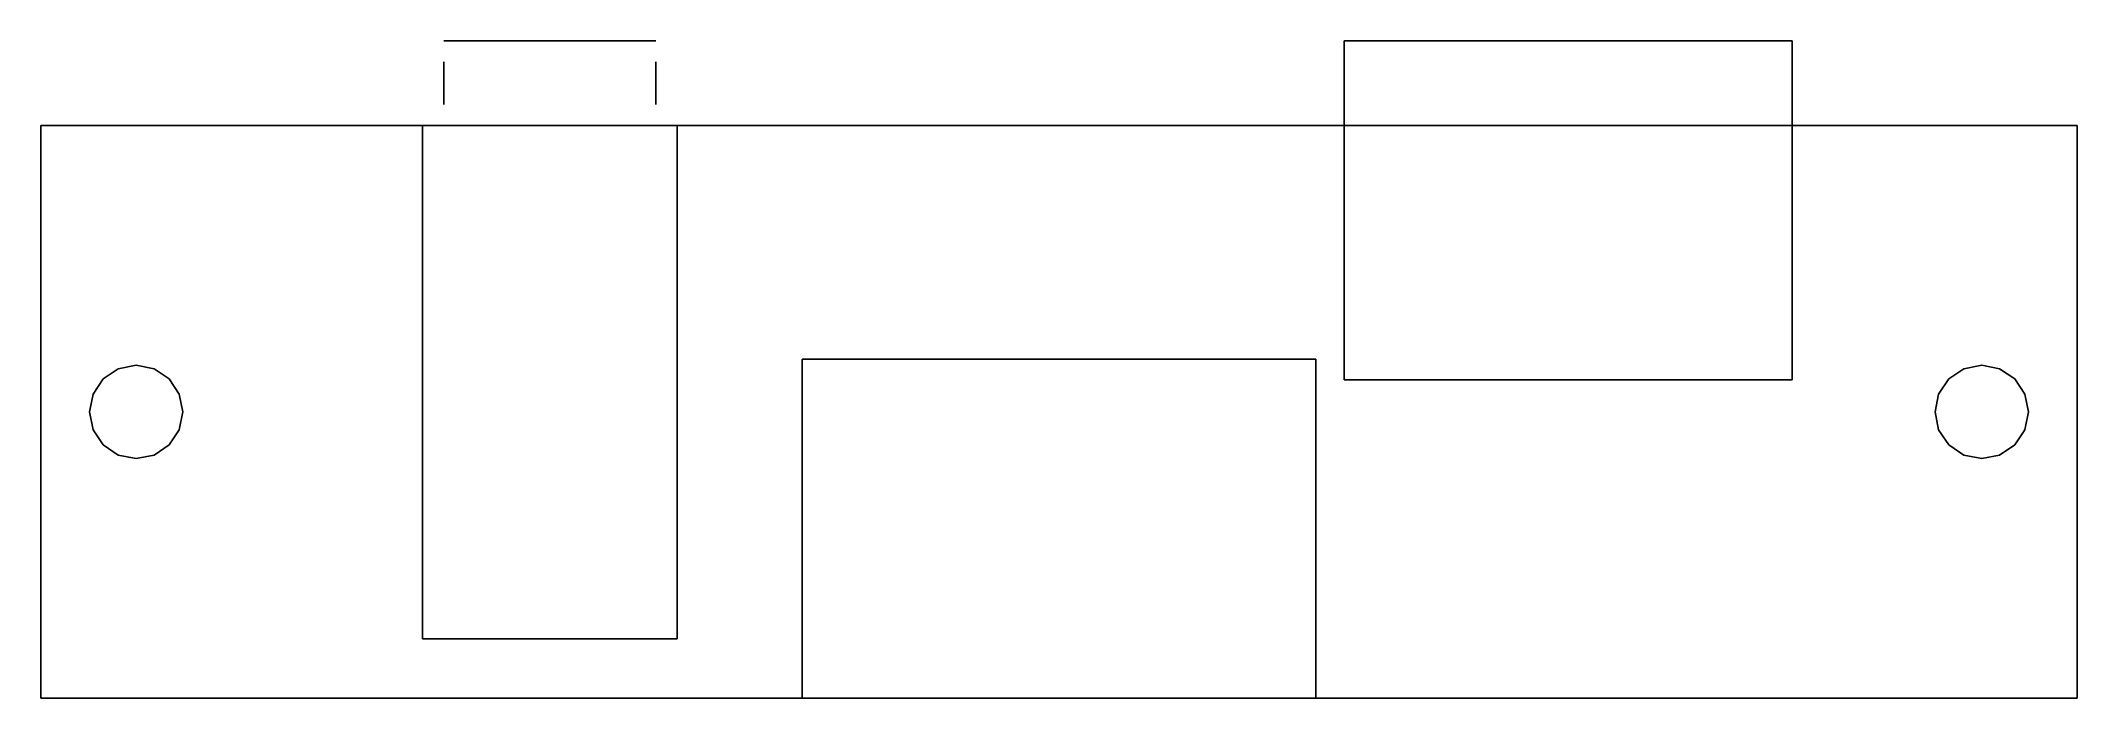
# Model space of a CAD drawing. Extents: x 0.1 to 48, y 0.1 to 15.6.
import ezdxf

# ---------------------------------------------------------------- set-up
doc = ezdxf.new("R2010")
doc.units = 0

msp = doc.modelspace()

# ---------------------------------------------------------------- linework, layer by layer
at = {"layer": 'daughterboard_right'}
for p, q in [((10.049, 15.55), (9.55, 15.55)), ((9.55, 15.55), (10.05, 15.55)), ((10.548, 15.55), (10.049, 15.55)), ((10.05, 15.55), (10.551, 15.55)), ((11.048, 15.55), (10.548, 15.55)), ((10.551, 15.55), (11.052, 15.55)), ((11.549, 15.55), (11.048, 15.55)), ((11.052, 15.55), (11.551, 15.55)), ((12.049, 15.55), (11.549, 15.55)), ((11.551, 15.55), (12.051, 15.55)), ((12.549, 15.55), (12.049, 15.55)), ((12.051, 15.55), (12.551, 15.55)), ((13.048, 15.55), (12.549, 15.55)), ((12.551, 15.55), (13.052, 15.55)), ((13.549, 15.55), (13.048, 15.55)), ((13.052, 15.55), (13.552, 15.55)), ((14.05, 15.55), (13.549, 15.55)), ((13.552, 15.55), (14.051, 15.55)), ((14.55, 15.55), (14.05, 15.55)), ((14.051, 15.55), (14.55, 15.55)), ((30.772, 15.55), (31.251, 15.55)), ((30.772, 15.048), (30.772, 15.55)), ((31.251, 15.55), (31.73, 15.55)), ((31.73, 15.55), (32.21, 15.55)), ((32.21, 15.55), (32.69, 15.55)), ((32.69, 15.55), (33.17, 15.55)), ((33.17, 15.55), (33.649, 15.55)), ((33.649, 15.55), (34.128, 15.55)), ((34.128, 15.55), (34.608, 15.55)), ((34.608, 15.55), (35.089, 15.55)), ((35.089, 15.55), (35.568, 15.55)), ((35.568, 15.55), (36.047, 15.55)), ((36.047, 15.55), (36.528, 15.55)), ((36.528, 15.55), (37.009, 15.55)), ((37.009, 15.55), (37.489, 15.55)), ((37.489, 15.55), (37.969, 15.55)), ((37.969, 15.55), (38.448, 15.55)), ((38.448, 15.55), (38.929, 15.55)), ((38.929, 15.55), (39.409, 15.55)), ((39.409, 15.55), (39.889, 15.55)), ((39.889, 15.55), (40.369, 15.55)), ((40.369, 15.55), (40.848, 15.55)), ((40.848, 15.55), (41.327, 15.55)), ((41.327, 15.55), (41.327, 15.55)), ((41.327, 15.55), (41.327, 15.049)), ((9.55, 15.05), (9.55, 14.55)), ((9.55, 14.55), (9.55, 15.05)), ((14.55, 15.05), (14.55, 14.55)), ((14.55, 14.55), (14.55, 15.05)), ((30.772, 14.549), (30.772, 15.048)), ((41.327, 15.049), (41.327, 14.55)), ((9.55, 14.55), (9.55, 14.049)), ((9.55, 14.049), (9.55, 14.55)), ((14.55, 14.55), (14.55, 14.049)), ((14.55, 14.049), (14.55, 14.55)), ((30.772, 14.049), (30.772, 14.549)), ((41.327, 14.55), (41.327, 14.051)), ((30.772, 13.549), (30.772, 14.049)), ((41.327, 14.051), (41.327, 13.552)), ((0.05, 13.55), (0.55, 13.55)), ((0.05, 13.051), (0.05, 13.55)), ((0.55, 13.55), (1.051, 13.55)), ((1.051, 13.55), (1.551, 13.55)), ((1.551, 13.55), (2.051, 13.55)), ((2.051, 13.55), (2.552, 13.55)), ((2.552, 13.55), (3.052, 13.55)), ((3.052, 13.55), (3.552, 13.55)), ((3.552, 13.55), (4.052, 13.55)), ((4.052, 13.55), (4.552, 13.55)), ((4.552, 13.55), (5.053, 13.55)), ((5.053, 13.55), (5.553, 13.55)), ((5.553, 13.55), (6.053, 13.55)), ((6.053, 13.55), (6.554, 13.55)), ((6.554, 13.55), (7.053, 13.55)), ((7.053, 13.55), (7.553, 13.55)), ((7.553, 13.55), (8.053, 13.55)), ((8.053, 13.55), (8.554, 13.55)), ((8.554, 13.55), (9.053, 13.55)), ((9.05, 13.065), (9.05, 13.55)), ((9.05, 13.55), (9.55, 13.55)), ((9.053, 13.55), (9.553, 13.55)), ((9.55, 13.55), (10.049, 13.55)), ((9.553, 13.55), (10.053, 13.55)), ((10.049, 13.55), (10.55, 13.55)), ((10.053, 13.55), (10.553, 13.55)), ((10.55, 13.55), (11.049, 13.55)), ((10.553, 13.55), (11.053, 13.55)), ((11.049, 13.55), (11.548, 13.55)), ((11.053, 13.55), (11.553, 13.55)), ((11.548, 13.55), (12.05, 13.55)), ((11.553, 13.55), (12.052, 13.55)), ((12.05, 13.55), (12.55, 13.55)), ((12.052, 13.55), (12.553, 13.55)), ((12.55, 13.55), (13.05, 13.55)), ((12.553, 13.55), (13.053, 13.55)), ((13.05, 13.55), (13.55, 13.55)), ((13.053, 13.55), (13.553, 13.55)), ((13.55, 13.55), (14.05, 13.55)), ((13.553, 13.55), (14.052, 13.55)), ((14.05, 13.55), (14.549, 13.55)), ((14.052, 13.55), (14.552, 13.55)), ((14.549, 13.55), (15.05, 13.55)), ((14.552, 13.55), (15.052, 13.55)), ((15.05, 13.55), (15.05, 13.066)), ((15.052, 13.55), (15.552, 13.55)), ((15.552, 13.55), (16.052, 13.55)), ((16.052, 13.55), (16.552, 13.55)), ((16.552, 13.55), (17.052, 13.55)), ((17.052, 13.55), (17.552, 13.55)), ((17.552, 13.55), (18.051, 13.55)), ((18.051, 13.55), (18.551, 13.55)), ((18.551, 13.55), (19.051, 13.55)), ((19.051, 13.55), (19.551, 13.55)), ((19.551, 13.55), (20.051, 13.55)), ((20.051, 13.55), (20.551, 13.55)), ((20.551, 13.55), (21.051, 13.55)), ((21.051, 13.55), (21.55, 13.55)), ((21.55, 13.55), (22.051, 13.55)), ((22.051, 13.55), (22.551, 13.55)), ((22.551, 13.55), (23.051, 13.55)), ((23.051, 13.55), (23.551, 13.55)), ((23.551, 13.55), (24.05, 13.55)), ((24.05, 13.55), (24.551, 13.55)), ((24.551, 13.55), (25.051, 13.55)), ((25.051, 13.55), (25.551, 13.55)), ((25.551, 13.55), (26.051, 13.55)), ((26.051, 13.55), (26.551, 13.55)), ((26.551, 13.55), (27.051, 13.55)), ((27.051, 13.55), (27.55, 13.55)), ((27.55, 13.55), (28.05, 13.55)), ((28.05, 13.55), (28.551, 13.55)), ((28.551, 13.55), (29.051, 13.55)), ((29.051, 13.55), (29.55, 13.55)), ((29.55, 13.55), (30.05, 13.55)), ((30.05, 13.55), (30.549, 13.55)), ((30.549, 13.55), (31.05, 13.55)), ((30.772, 13.049), (30.772, 13.549)), ((31.05, 13.55), (31.55, 13.55)), ((31.55, 13.55), (32.05, 13.55)), ((32.05, 13.55), (32.55, 13.55)), ((32.55, 13.55), (33.051, 13.55)), ((33.051, 13.55), (33.55, 13.55)), ((33.55, 13.55), (34.05, 13.55)), ((34.05, 13.55), (34.549, 13.55)), ((34.549, 13.55), (35.05, 13.55)), ((35.05, 13.55), (35.55, 13.55)), ((35.55, 13.55), (36.051, 13.55)), ((36.051, 13.55), (36.551, 13.55)), ((36.551, 13.55), (37.05, 13.55)), ((37.05, 13.55), (37.551, 13.55)), ((37.551, 13.55), (38.051, 13.55)), ((38.051, 13.55), (38.55, 13.55)), ((38.55, 13.55), (39.051, 13.55)), ((39.051, 13.55), (39.551, 13.55)), ((39.551, 13.55), (40.05, 13.55)), ((40.05, 13.55), (40.55, 13.55)), ((40.55, 13.55), (41.049, 13.55)), ((41.049, 13.55), (41.549, 13.55)), ((41.327, 13.552), (41.327, 13.052)), ((41.549, 13.55), (42.049, 13.55)), ((42.049, 13.55), (42.549, 13.55)), ((42.549, 13.55), (43.05, 13.55)), ((43.05, 13.55), (43.551, 13.55)), ((43.551, 13.55), (44.05, 13.55)), ((44.05, 13.55), (44.55, 13.55)), ((44.55, 13.55), (45.05, 13.55)), ((45.05, 13.55), (45.55, 13.55)), ((45.55, 13.55), (46.049, 13.55)), ((46.049, 13.55), (46.548, 13.55)), ((46.548, 13.55), (47.049, 13.55)), ((47.049, 13.55), (47.549, 13.55)), ((47.549, 13.55), (48.05, 13.55)), ((48.05, 13.55), (48.05, 13.049)), ((0.05, 12.551), (0.05, 13.051)), ((9.05, 12.58), (9.05, 13.065)), ((15.05, 13.066), (15.05, 12.582)), ((30.772, 12.549), (30.772, 13.049)), ((41.327, 13.052), (41.327, 12.552)), ((48.05, 13.049), (48.05, 12.55)), ((0.05, 12.051), (0.05, 12.551)), ((9.05, 12.097), (9.05, 12.58)), ((15.05, 12.582), (15.05, 12.098)), ((30.772, 12.05), (30.772, 12.549)), ((41.327, 12.552), (41.327, 12.052)), ((48.05, 12.55), (48.05, 12.049)), ((0.05, 11.551), (0.05, 12.051)), ((9.05, 11.613), (9.05, 12.097)), ((15.05, 12.098), (15.05, 11.614)), ((30.772, 11.551), (30.772, 12.05)), ((41.327, 12.052), (41.327, 11.552)), ((48.05, 12.049), (48.05, 11.549)), ((0.05, 11.05), (0.05, 11.551)), ((9.05, 11.129), (9.05, 11.613)), ((15.05, 11.614), (15.05, 11.13)), ((30.772, 11.05), (30.772, 11.551)), ((41.327, 11.552), (41.327, 11.052)), ((48.05, 11.549), (48.05, 11.049)), ((0.05, 10.55), (0.05, 11.05)), ((9.05, 10.645), (9.05, 11.129)), ((15.05, 11.13), (15.05, 10.646)), ((30.772, 10.551), (30.772, 11.05)), ((41.327, 11.052), (41.327, 10.553)), ((48.05, 11.049), (48.05, 10.549)), ((9.05, 10.161), (9.05, 10.645)), ((15.05, 10.646), (15.05, 10.163)), ((0.05, 10.051), (0.05, 10.55)), ((9.05, 9.677), (9.05, 10.161)), ((15.05, 10.163), (15.05, 9.68)), ((30.772, 10.051), (30.772, 10.551)), ((41.327, 10.553), (41.327, 10.053)), ((48.05, 10.549), (48.05, 10.049)), ((0.05, 9.55), (0.05, 10.051)), ((9.05, 9.192), (9.05, 9.677)), ((15.05, 9.68), (15.05, 9.196)), ((30.772, 9.551), (30.772, 10.051)), ((41.327, 10.053), (41.327, 9.554)), ((48.05, 10.049), (48.05, 9.549)), ((0.05, 9.05), (0.05, 9.55)), ((9.05, 8.708), (9.05, 9.192)), ((15.05, 9.196), (15.05, 8.711)), ((30.772, 9.051), (30.772, 9.551)), ((41.327, 9.554), (41.327, 9.053)), ((48.05, 9.549), (48.05, 9.049)), ((0.05, 8.551), (0.05, 9.05)), ((9.05, 8.225), (9.05, 8.708)), ((15.05, 8.711), (15.05, 8.227)), ((30.772, 8.552), (30.772, 9.051)), ((41.327, 9.053), (41.327, 8.554)), ((48.05, 9.049), (48.05, 8.548)), ((0.05, 8.052), (0.05, 8.551)), ((9.05, 7.741), (9.05, 8.225)), ((15.05, 8.227), (15.05, 7.743)), ((30.772, 8.053), (30.772, 8.552)), ((41.327, 8.554), (41.327, 8.054)), ((48.05, 8.548), (48.05, 8.049)), ((0.05, 7.551), (0.05, 8.052)), ((1.522, 7.577), (1.879, 7.816)), ((1.879, 7.816), (2.3, 7.9)), ((2.3, 7.9), (2.721, 7.816)), ((2.721, 7.816), (3.078, 7.577)), ((9.05, 7.257), (9.05, 7.741)), ((15.05, 7.743), (15.05, 7.258)), ((18, 8.046), (18.483, 8.046)), ((18, 7.545), (18, 8.046)), ((18.483, 8.046), (18.967, 8.046)), ((18.967, 8.046), (19.452, 8.046)), ((19.452, 8.046), (19.936, 8.046)), ((19.936, 8.046), (20.42, 8.046)), ((20.42, 8.046), (20.904, 8.046)), ((20.904, 8.046), (21.387, 8.046)), ((21.387, 8.046), (21.87, 8.046)), ((21.87, 8.046), (22.353, 8.046)), ((22.353, 8.046), (22.838, 8.046)), ((22.838, 8.046), (23.322, 8.046)), ((23.322, 8.046), (23.807, 8.046)), ((23.807, 8.046), (24.291, 8.046)), ((24.291, 8.046), (24.775, 8.046)), ((24.775, 8.046), (25.258, 8.046)), ((25.258, 8.046), (25.742, 8.046)), ((25.742, 8.046), (26.227, 8.046)), ((26.227, 8.046), (26.711, 8.046)), ((26.711, 8.046), (27.195, 8.046)), ((27.195, 8.046), (27.679, 8.046)), ((27.679, 8.046), (28.163, 8.046)), ((28.163, 8.046), (28.647, 8.046)), ((28.647, 8.046), (29.13, 8.046)), ((29.13, 8.046), (29.615, 8.046)), ((29.615, 8.046), (30.1, 8.046)), ((30.1, 8.046), (30.1, 8.046)), ((30.1, 8.046), (30.1, 7.546)), ((30.772, 7.553), (30.772, 8.053)), ((41.327, 8.054), (41.327, 7.553)), ((45.022, 7.578), (45.379, 7.816)), ((45.379, 7.816), (45.8, 7.9)), ((45.8, 7.9), (46.22, 7.816)), ((46.22, 7.816), (46.578, 7.577)), ((48.05, 8.049), (48.05, 7.548)), ((0.05, 7.051), (0.05, 7.551)), ((1.2, 6.8), (1.283, 7.221)), ((1.283, 7.221), (1.522, 7.577)), ((3.078, 7.577), (3.316, 7.221)), ((3.316, 7.221), (3.4, 6.8)), ((9.05, 6.772), (9.05, 7.257)), ((15.05, 7.258), (15.05, 6.774)), ((18, 7.046), (18, 7.545)), ((30.1, 7.546), (30.1, 7.047)), ((31.251, 7.553), (30.772, 7.553)), ((30.772, 7.553), (30.772, 7.553)), ((31.73, 7.553), (31.251, 7.553)), ((32.21, 7.553), (31.73, 7.553)), ((32.69, 7.553), (32.21, 7.553)), ((33.17, 7.553), (32.69, 7.553)), ((33.65, 7.553), (33.17, 7.553)), ((34.13, 7.553), (33.65, 7.553)), ((34.609, 7.553), (34.13, 7.553)), ((35.09, 7.553), (34.609, 7.553)), ((35.571, 7.553), (35.09, 7.553)), ((36.051, 7.553), (35.571, 7.553)), ((36.531, 7.553), (36.051, 7.553)), ((37.01, 7.553), (36.531, 7.553)), ((37.49, 7.553), (37.01, 7.553)), ((37.971, 7.553), (37.49, 7.553)), ((38.45, 7.553), (37.971, 7.553)), ((38.929, 7.553), (38.45, 7.553)), ((39.409, 7.553), (38.929, 7.553)), ((39.889, 7.553), (39.409, 7.553)), ((40.369, 7.553), (39.889, 7.553)), ((40.848, 7.553), (40.369, 7.553)), ((41.327, 7.553), (40.848, 7.553)), ((41.327, 7.553), (41.327, 7.553)), ((44.7, 6.8), (44.783, 7.22)), ((44.783, 7.22), (45.022, 7.578)), ((46.578, 7.577), (46.817, 7.22)), ((46.817, 7.22), (46.9, 6.8)), ((48.05, 7.548), (48.05, 7.048)), ((0.05, 6.551), (0.05, 7.051)), ((1.283, 6.379), (1.2, 6.8)), ((3.4, 6.8), (3.316, 6.379)), ((9.05, 6.288), (9.05, 6.772)), ((15.05, 6.774), (15.05, 6.291)), ((18, 6.546), (18, 7.046)), ((30.1, 7.047), (30.1, 6.548)), ((44.783, 6.379), (44.7, 6.8)), ((46.9, 6.8), (46.816, 6.379)), ((48.05, 7.048), (48.05, 6.548)), ((0.05, 6.051), (0.05, 6.551)), ((1.522, 6.022), (1.283, 6.379)), ((3.316, 6.379), (3.078, 6.022)), ((9.05, 5.803), (9.05, 6.288)), ((15.05, 6.291), (15.05, 5.807)), ((18, 6.046), (18, 6.546)), ((30.1, 6.548), (30.1, 6.049)), ((45.022, 6.022), (44.783, 6.379)), ((46.816, 6.379), (46.577, 6.022)), ((48.05, 6.548), (48.05, 6.048)), ((0.05, 5.55), (0.05, 6.051)), ((1.879, 5.783), (1.522, 6.022)), ((2.3, 5.7), (1.879, 5.783)), ((2.721, 5.783), (2.3, 5.7)), ((3.078, 6.022), (2.721, 5.783)), ((9.05, 5.32), (9.05, 5.803)), ((15.05, 5.807), (15.05, 5.322)), ((18, 5.546), (18, 6.046)), ((30.1, 6.049), (30.1, 5.549)), ((45.379, 5.783), (45.022, 6.022)), ((45.8, 5.7), (45.379, 5.783)), ((46.22, 5.783), (45.8, 5.7)), ((46.577, 6.022), (46.22, 5.783)), ((48.05, 6.048), (48.05, 5.547)), ((0.05, 5.051), (0.05, 5.55)), ((9.05, 4.837), (9.05, 5.32)), ((15.05, 5.322), (15.05, 4.838)), ((18, 5.046), (18, 5.546)), ((30.1, 5.549), (30.1, 5.049)), ((48.05, 5.547), (48.05, 5.048)), ((0.05, 4.551), (0.05, 5.051)), ((9.05, 4.354), (9.05, 4.837)), ((15.05, 4.838), (15.05, 4.354)), ((18, 4.547), (18, 5.046)), ((30.1, 5.049), (30.1, 4.549)), ((48.05, 5.048), (48.05, 4.549)), ((0.05, 4.051), (0.05, 4.551)), ((9.05, 3.869), (9.05, 4.354)), ((15.05, 4.354), (15.05, 3.87)), ((18, 4.048), (18, 4.547)), ((30.1, 4.549), (30.1, 4.049)), ((48.05, 4.549), (48.05, 4.049)), ((0.05, 3.55), (0.05, 4.051)), ((9.05, 3.386), (9.05, 3.869)), ((15.05, 3.87), (15.05, 3.387)), ((18, 3.547), (18, 4.048)), ((30.1, 4.049), (30.1, 3.549)), ((48.05, 4.049), (48.05, 3.549)), ((0.05, 3.05), (0.05, 3.55)), ((9.05, 2.902), (9.05, 3.386)), ((15.05, 3.387), (15.05, 2.903)), ((18, 3.048), (18, 3.547)), ((30.1, 3.549), (30.1, 3.05)), ((48.05, 3.549), (48.05, 3.049)), ((0.05, 2.55), (0.05, 3.05)), ((9.05, 2.417), (9.05, 2.902)), ((15.05, 2.903), (15.05, 2.419)), ((18, 2.547), (18, 3.048)), ((30.1, 3.05), (30.1, 2.55)), ((48.05, 3.049), (48.05, 2.549)), ((0.05, 2.05), (0.05, 2.55)), ((9.05, 1.933), (9.05, 2.417)), ((15.05, 2.419), (15.05, 1.935)), ((18, 2.047), (18, 2.547)), ((30.1, 2.55), (30.1, 2.051)), ((48.05, 2.549), (48.05, 2.049)), ((0.05, 1.55), (0.05, 2.05)), ((9.05, 1.45), (9.05, 1.933)), ((15.05, 1.935), (15.05, 1.45)), ((18, 1.548), (18, 2.047)), ((30.1, 2.051), (30.1, 1.55)), ((48.05, 2.049), (48.05, 1.549)), ((0.05, 1.05), (0.05, 1.55)), ((9.551, 1.45), (9.05, 1.45)), ((10.05, 1.45), (9.551, 1.45)), ((10.55, 1.45), (10.05, 1.45)), ((11.05, 1.45), (10.55, 1.45)), ((11.55, 1.45), (11.05, 1.45)), ((12.05, 1.45), (11.55, 1.45)), ((12.552, 1.45), (12.05, 1.45)), ((13.051, 1.45), (12.552, 1.45)), ((13.55, 1.45), (13.051, 1.45)), ((14.051, 1.45), (13.55, 1.45)), ((14.55, 1.45), (14.051, 1.45)), ((15.05, 1.45), (14.55, 1.45)), ((18, 1.049), (18, 1.548)), ((30.1, 1.55), (30.1, 1.051)), ((48.05, 1.549), (48.05, 1.048)), ((0.05, 0.55), (0.05, 1.05)), ((18, 0.55), (18, 1.049)), ((30.1, 1.051), (30.1, 0.551)), ((48.05, 1.048), (48.05, 0.548)), ((0.05, 0.05), (0.05, 0.55)), ((18, 0.05), (18, 0.55)), ((30.1, 0.551), (30.1, 0.05)), ((48.05, 0.548), (48.05, 0.05)), ((0.55, 0.05), (0.05, 0.05)), ((1.05, 0.05), (0.55, 0.05)), ((1.551, 0.05), (1.05, 0.05)), ((2.051, 0.05), (1.551, 0.05)), ((2.55, 0.05), (2.051, 0.05)), ((3.05, 0.05), (2.55, 0.05)), ((3.549, 0.05), (3.05, 0.05)), ((4.049, 0.05), (3.549, 0.05)), ((4.548, 0.05), (4.049, 0.05)), ((5.049, 0.05), (4.548, 0.05)), ((5.55, 0.05), (5.049, 0.05)), ((6.05, 0.05), (5.55, 0.05)), ((6.55, 0.05), (6.05, 0.05)), ((7.05, 0.05), (6.55, 0.05)), ((7.55, 0.05), (7.05, 0.05)), ((8.049, 0.05), (7.55, 0.05)), ((8.549, 0.05), (8.049, 0.05)), ((9.048, 0.05), (8.549, 0.05)), ((9.549, 0.05), (9.048, 0.05)), ((10.049, 0.05), (9.549, 0.05)), ((10.549, 0.05), (10.049, 0.05)), ((11.049, 0.05), (10.549, 0.05)), ((11.549, 0.05), (11.049, 0.05)), ((12.049, 0.05), (11.549, 0.05)), ((12.549, 0.05), (12.049, 0.05)), ((13.049, 0.05), (12.549, 0.05)), ((13.55, 0.05), (13.049, 0.05)), ((14.049, 0.05), (13.55, 0.05)), ((14.549, 0.05), (14.049, 0.05)), ((15.049, 0.05), (14.549, 0.05)), ((15.549, 0.05), (15.049, 0.05)), ((16.05, 0.05), (15.549, 0.05)), ((16.549, 0.05), (16.05, 0.05)), ((17.05, 0.05), (16.549, 0.05)), ((17.55, 0.05), (17.05, 0.05)), ((18.05, 0.05), (17.55, 0.05)), ((18.485, 0.05), (18, 0.05)), ((18, 0.05), (18, 0.05)), ((18.549, 0.05), (18.05, 0.05)), ((18.969, 0.05), (18.485, 0.05)), ((19.049, 0.05), (18.549, 0.05)), ((19.453, 0.05), (18.969, 0.05)), ((19.549, 0.05), (19.049, 0.05)), ((19.937, 0.05), (19.453, 0.05)), ((20.049, 0.05), (19.549, 0.05)), ((20.42, 0.05), (19.937, 0.05)), ((20.549, 0.05), (20.049, 0.05)), ((20.904, 0.05), (20.42, 0.05)), ((21.049, 0.05), (20.549, 0.05)), ((21.388, 0.05), (20.904, 0.05)), ((21.549, 0.05), (21.049, 0.05)), ((21.872, 0.05), (21.388, 0.05)), ((22.049, 0.05), (21.549, 0.05)), ((22.357, 0.05), (21.872, 0.05)), ((22.549, 0.05), (22.049, 0.05)), ((22.841, 0.05), (22.357, 0.05)), ((23.048, 0.05), (22.549, 0.05)), ((23.324, 0.05), (22.841, 0.05)), ((23.548, 0.05), (23.048, 0.05)), ((23.808, 0.05), (23.324, 0.05)), ((24.049, 0.05), (23.548, 0.05)), ((24.293, 0.05), (23.808, 0.05)), ((24.548, 0.05), (24.049, 0.05)), ((24.777, 0.05), (24.293, 0.05)), ((25.048, 0.05), (24.548, 0.05)), ((25.261, 0.05), (24.777, 0.05)), ((25.549, 0.05), (25.048, 0.05)), ((25.746, 0.05), (25.261, 0.05)), ((26.048, 0.05), (25.549, 0.05)), ((26.23, 0.05), (25.746, 0.05)), ((26.549, 0.05), (26.048, 0.05)), ((26.713, 0.05), (26.23, 0.05)), ((27.049, 0.05), (26.549, 0.05)), ((27.196, 0.05), (26.713, 0.05)), ((27.549, 0.05), (27.049, 0.05)), ((27.68, 0.05), (27.196, 0.05)), ((28.049, 0.05), (27.549, 0.05)), ((28.164, 0.05), (27.68, 0.05)), ((28.549, 0.05), (28.049, 0.05)), ((28.648, 0.05), (28.164, 0.05)), ((29.048, 0.05), (28.549, 0.05)), ((29.132, 0.05), (28.648, 0.05)), ((29.548, 0.05), (29.048, 0.05)), ((29.616, 0.05), (29.132, 0.05)), ((30.048, 0.05), (29.548, 0.05)), ((30.1, 0.05), (29.616, 0.05)), ((30.548, 0.05), (30.048, 0.05)), ((30.1, 0.05), (30.1, 0.05)), ((31.047, 0.05), (30.548, 0.05)), ((31.547, 0.05), (31.047, 0.05)), ((32.047, 0.05), (31.547, 0.05)), ((32.547, 0.05), (32.047, 0.05)), ((33.047, 0.05), (32.547, 0.05)), ((33.547, 0.05), (33.047, 0.05)), ((34.048, 0.05), (33.547, 0.05)), ((34.547, 0.05), (34.048, 0.05)), ((35.046, 0.05), (34.547, 0.05)), ((35.547, 0.05), (35.046, 0.05)), ((36.047, 0.05), (35.547, 0.05)), ((36.547, 0.05), (36.047, 0.05)), ((37.046, 0.05), (36.547, 0.05)), ((37.546, 0.05), (37.046, 0.05)), ((38.046, 0.05), (37.546, 0.05)), ((38.546, 0.05), (38.046, 0.05)), ((39.046, 0.05), (38.546, 0.05)), ((39.546, 0.05), (39.046, 0.05)), ((40.046, 0.05), (39.546, 0.05)), ((40.547, 0.05), (40.046, 0.05)), ((41.046, 0.05), (40.547, 0.05)), ((41.545, 0.05), (41.046, 0.05)), ((42.046, 0.05), (41.545, 0.05)), ((42.546, 0.05), (42.046, 0.05)), ((43.047, 0.05), (42.546, 0.05)), ((43.547, 0.05), (43.047, 0.05)), ((44.047, 0.05), (43.547, 0.05)), ((44.548, 0.05), (44.047, 0.05)), ((45.047, 0.05), (44.548, 0.05)), ((45.548, 0.05), (45.047, 0.05)), ((46.048, 0.05), (45.548, 0.05)), ((46.549, 0.05), (46.048, 0.05)), ((47.048, 0.05), (46.549, 0.05)), ((47.549, 0.05), (47.048, 0.05)), ((48.05, 0.05), (47.549, 0.05))]:
    msp.add_line(p, q, dxfattribs=at)

doc.saveas('drawing.dxf')
